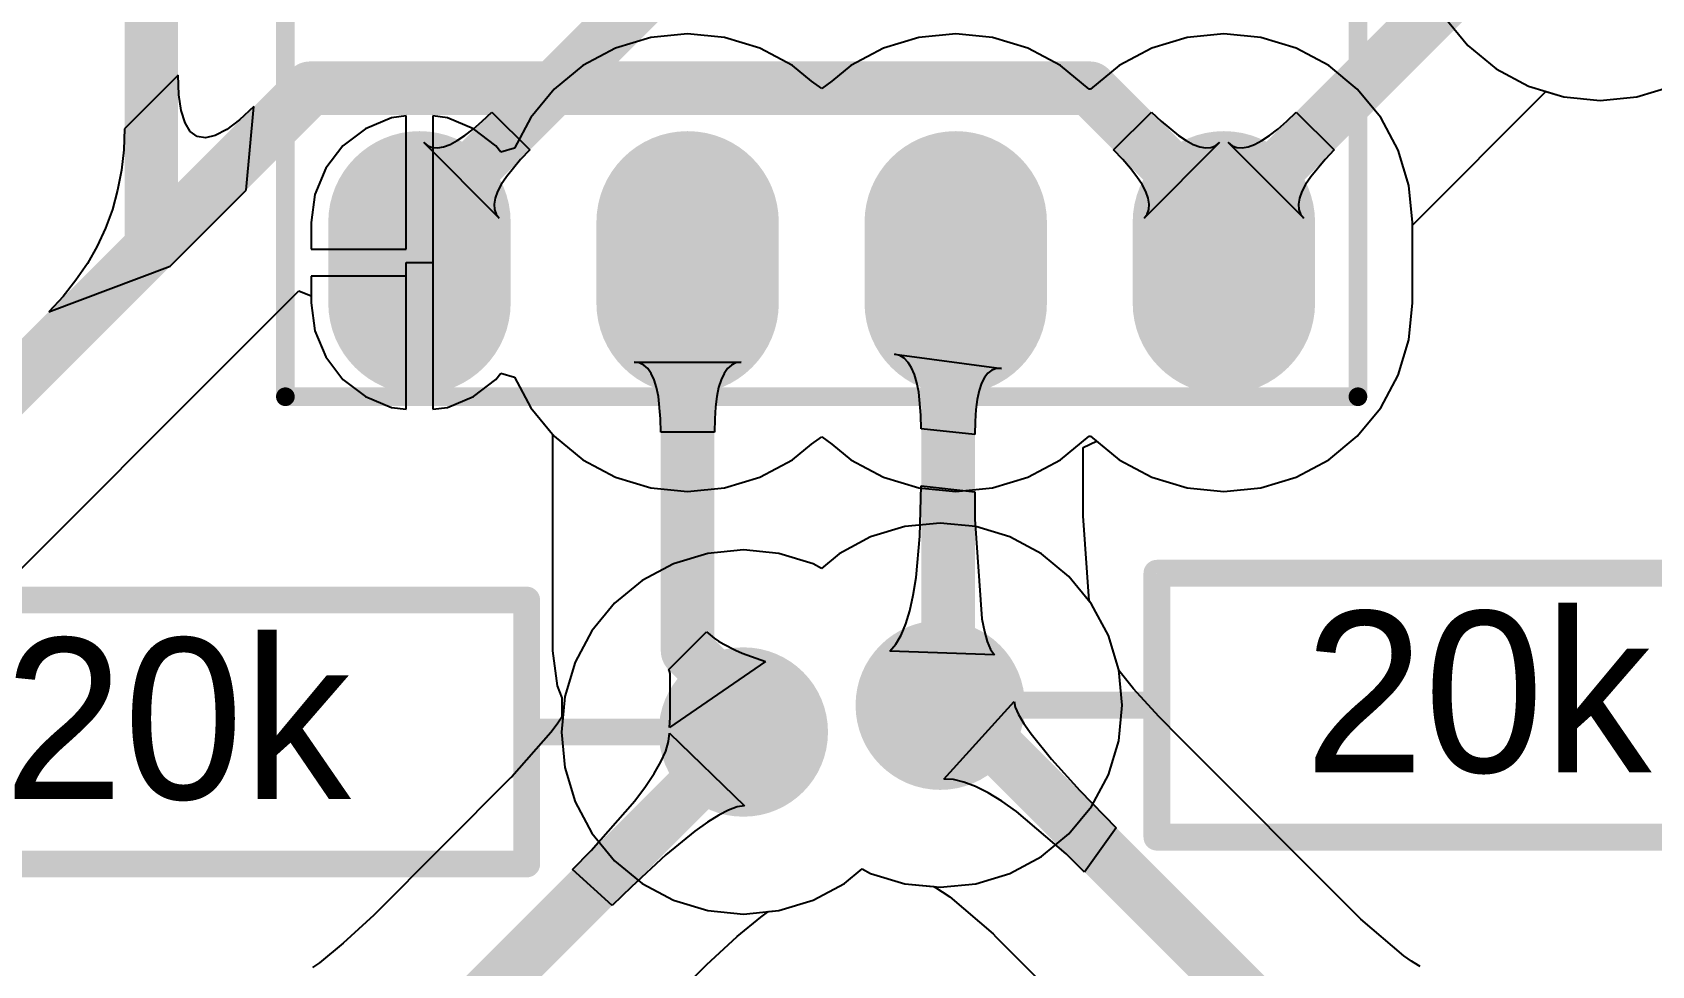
# Model space of a CAD drawing. Header units: millimetres. Extents: x 0 to 190, y 0 to 100.
# Drawn here: x 9.54 to 24.88, y 12.9 to 21.74 of the extents above; entities that cross this region are included whole.
import ezdxf

# ---------------------------------------------------------------- set-up
doc = ezdxf.new("R2010")
doc.units = ezdxf.units.MM
for name, color, linetype in [('BottomLayer', 5, 'Continuous'), ('BottomSolder', 6, 'Continuous'), ('MultiLayer', 9, 'Continuous'), ('PadHoleLayer', 156, 'Continuous'), ('TopLayer', 1, 'Continuous'), ('TopOverlay', 2, 'Continuous'), ('TopSolder', 216, 'Continuous')]:
    doc.layers.add(name, color=color, linetype=linetype)

# ---------------------------------------------------------------- blocks, each defined once
blk = doc.blocks.new('_________1_4__8')
at = {"layer": 'BottomLayer'}
h = blk.add_hatch(color=5, dxfattribs=at)
edge = h.paths.add_edge_path()
edge.add_arc((-5.1, 0), 0.7, 0, 360)
h = blk.add_hatch(color=5, dxfattribs=at)
edge = h.paths.add_edge_path()
edge.add_arc((5.1, 0), 0.7, 0, 360)
at = {"layer": 'BottomSolder'}
h = blk.add_hatch(color=6, dxfattribs=at)
edge = h.paths.add_edge_path()
edge.add_arc((-5.1, 0), 0.802, 0, 360)
h = blk.add_hatch(color=6, dxfattribs=at)
edge = h.paths.add_edge_path()
edge.add_arc((5.1, 0), 0.802, 0, 360)
at = {"layer": 'MultiLayer'}
h = blk.add_hatch(color=9, dxfattribs=at)
edge = h.paths.add_edge_path()
edge.add_arc((-5.1, 0), 0.7, 0, 360)
h = blk.add_hatch(color=9, dxfattribs=at)
edge = h.paths.add_edge_path()
edge.add_arc((5.1, 0), 0.7, 0, 360)
at = {"layer": 'PadHoleLayer'}
h = blk.add_hatch(color=156, dxfattribs=at)
edge = h.paths.add_edge_path()
edge.add_arc((-5.1, 0), 0.3, 0, 360)
h = blk.add_hatch(color=156, dxfattribs=at)
edge = h.paths.add_edge_path()
edge.add_arc((5.1, 0), 0.3, 0, 360)
at = {"layer": 'TopLayer'}
h = blk.add_hatch(color=1, dxfattribs=at)
edge = h.paths.add_edge_path()
edge.add_arc((-5.1, 0), 0.7, 0, 360)
h = blk.add_hatch(color=1, dxfattribs=at)
edge = h.paths.add_edge_path()
edge.add_arc((5.1, 0), 0.7, 0, 360)
at = {"layer": 'TopSolder'}
h = blk.add_hatch(color=216, dxfattribs=at)
edge = h.paths.add_edge_path()
edge.add_arc((-5.1, 0), 0.802, 0, 360)
h = blk.add_hatch(color=216, dxfattribs=at)
edge = h.paths.add_edge_path()
edge.add_arc((5.1, 0), 0.802, 0, 360)
at = {"layer": 'TopOverlay', "const_width": 0.254}
for points in [[(-3.048, 1.25), (-3.048, -1.25)], [(3.048, 1.25), (-3.048, 1.25)], [(3.048, 1.25), (3.048, -1.25)], [(-3.073, 0), (-4.394, 0)], [(4.42, 0), (3.099, 0)], [(3.048, -1.25), (-3.048, -1.25)]]:
    blk.add_lwpolyline(points, dxfattribs=at)
at = {"layer": 'TopOverlay', "const_width": 0.127}
for points in [[(-3.111, 1.25, 1), (-2.985, 1.25, 1)], [(-3.111, 1.25, 1), (-2.985, 1.25, 1)], [(2.985, 1.25, 1), (3.111, 1.25, 1)], [(2.985, 1.25, 1), (3.111, 1.25, 1)], [(-4.458, 0, 1), (-4.331, 0, 1)], [(-3.137, 0, 1), (-3.01, 0, 1)], [(3.035, 0, 1), (3.162, 0, 1)], [(4.356, 0, 1), (4.483, 0, 1)], [(-3.111, -1.25, 1), (-2.985, -1.25, 1)], [(-3.111, -1.25, 1), (-2.985, -1.25, 1)], [(2.985, -1.25, 1), (3.111, -1.25, 1)], [(2.985, -1.25, 1), (3.111, -1.25, 1)]]:
    blk.add_lwpolyline(points, format="xyb", close=True, dxfattribs=at)
blk = doc.blocks.new('_________1_4__10')
at = {"layer": 'BottomLayer'}
h = blk.add_hatch(color=5, dxfattribs=at)
edge = h.paths.add_edge_path()
edge.add_arc((-5.1, 0), 0.7, 0, 360)
h = blk.add_hatch(color=5, dxfattribs=at)
edge = h.paths.add_edge_path()
edge.add_arc((5.1, 0), 0.7, 0, 360)
at = {"layer": 'BottomSolder'}
h = blk.add_hatch(color=6, dxfattribs=at)
edge = h.paths.add_edge_path()
edge.add_arc((-5.1, 0), 0.802, 0, 360)
h = blk.add_hatch(color=6, dxfattribs=at)
edge = h.paths.add_edge_path()
edge.add_arc((5.1, 0), 0.802, 0, 360)
at = {"layer": 'MultiLayer'}
h = blk.add_hatch(color=9, dxfattribs=at)
edge = h.paths.add_edge_path()
edge.add_arc((-5.1, 0), 0.7, 0, 360)
h = blk.add_hatch(color=9, dxfattribs=at)
edge = h.paths.add_edge_path()
edge.add_arc((5.1, 0), 0.7, 0, 360)
at = {"layer": 'PadHoleLayer'}
h = blk.add_hatch(color=156, dxfattribs=at)
edge = h.paths.add_edge_path()
edge.add_arc((-5.1, 0), 0.3, 0, 360)
h = blk.add_hatch(color=156, dxfattribs=at)
edge = h.paths.add_edge_path()
edge.add_arc((5.1, 0), 0.3, 0, 360)
at = {"layer": 'TopLayer'}
h = blk.add_hatch(color=1, dxfattribs=at)
edge = h.paths.add_edge_path()
edge.add_arc((-5.1, 0), 0.7, 0, 360)
h = blk.add_hatch(color=1, dxfattribs=at)
edge = h.paths.add_edge_path()
edge.add_arc((5.1, 0), 0.7, 0, 360)
at = {"layer": 'TopSolder'}
h = blk.add_hatch(color=216, dxfattribs=at)
edge = h.paths.add_edge_path()
edge.add_arc((-5.1, 0), 0.802, 0, 360)
h = blk.add_hatch(color=216, dxfattribs=at)
edge = h.paths.add_edge_path()
edge.add_arc((5.1, 0), 0.802, 0, 360)
at = {"layer": 'TopOverlay', "const_width": 0.254}
for points in [[(-3.048, 1.25), (-3.048, -1.25)], [(3.048, 1.25), (-3.048, 1.25)], [(3.048, 1.25), (3.048, -1.25)], [(-3.073, 0), (-4.394, 0)], [(4.42, 0), (3.099, 0)], [(3.048, -1.25), (-3.048, -1.25)]]:
    blk.add_lwpolyline(points, dxfattribs=at)
at = {"layer": 'TopOverlay', "const_width": 0.127}
for points in [[(-3.111, 1.25, 1), (-2.985, 1.25, 1)], [(-3.111, 1.25, 1), (-2.985, 1.25, 1)], [(2.985, 1.25, 1), (3.111, 1.25, 1)], [(2.985, 1.25, 1), (3.111, 1.25, 1)], [(-4.458, 0, 1), (-4.331, 0, 1)], [(-3.137, 0, 1), (-3.01, 0, 1)], [(3.035, 0, 1), (3.162, 0, 1)], [(4.356, 0, 1), (4.483, 0, 1)], [(-3.111, -1.25, 1), (-2.985, -1.25, 1)], [(-3.111, -1.25, 1), (-2.985, -1.25, 1)], [(2.985, -1.25, 1), (3.111, -1.25, 1)], [(2.985, -1.25, 1), (3.111, -1.25, 1)]]:
    blk.add_lwpolyline(points, format="xyb", close=True, dxfattribs=at)
blk = doc.blocks.new('DIP8_W0_3_14')
at = {"layer": 'BottomLayer'}
h = blk.add_hatch(color=5, dxfattribs=at)
edge = h.paths.add_edge_path()
edge.add_arc((0, 7.239), 0.762, 180, 360)
edge.add_line((0.762, 7.239), (0.762, 8.001))
edge.add_arc((0, 8.001), 0.762, 0, 180)
edge.add_line((-0.762, 8.001), (-0.762, 7.239))
h = blk.add_hatch(color=5, dxfattribs=at)
edge = h.paths.add_edge_path()
edge.add_arc((2.54, 7.239), 0.762, 180, 360)
edge.add_line((3.302, 7.239), (3.302, 8.001))
edge.add_arc((2.54, 8.001), 0.762, 0, 180)
edge.add_line((1.778, 8.001), (1.778, 7.239))
h = blk.add_hatch(color=5, dxfattribs=at)
edge = h.paths.add_edge_path()
edge.add_arc((5.08, 7.239), 0.762, 180, 360)
edge.add_line((5.842, 7.239), (5.842, 8.001))
edge.add_arc((5.08, 8.001), 0.762, 0, 180)
edge.add_line((4.318, 8.001), (4.318, 7.239))
h = blk.add_hatch(color=5, dxfattribs=at)
edge = h.paths.add_edge_path()
edge.add_arc((7.62, 7.239), 0.762, 180, 360)
edge.add_line((8.382, 7.239), (8.382, 8.001))
edge.add_arc((7.62, 8.001), 0.762, 0, 180)
edge.add_line((6.858, 8.001), (6.858, 7.239))
blk.add_hatch(color=5, dxfattribs=at).paths.add_polyline_path([(-0.762, -1.143), (-0.762, 1.143), (0.762, 1.143), (0.762, -1.143)])
at = {"layer": 'BottomSolder'}
h = blk.add_hatch(color=6, dxfattribs=at)
edge = h.paths.add_edge_path()
edge.add_arc((0, 7.239), 0.864, 180, 360)
edge.add_line((0.864, 7.239), (0.864, 8.001))
edge.add_arc((0, 8.001), 0.864, 0, 180)
edge.add_line((-0.864, 8.001), (-0.864, 7.239))
h = blk.add_hatch(color=6, dxfattribs=at)
edge = h.paths.add_edge_path()
edge.add_arc((2.54, 7.239), 0.864, 180, 360)
edge.add_line((3.404, 7.239), (3.404, 8.001))
edge.add_arc((2.54, 8.001), 0.864, 0, 180)
edge.add_line((1.676, 8.001), (1.676, 7.239))
h = blk.add_hatch(color=6, dxfattribs=at)
edge = h.paths.add_edge_path()
edge.add_arc((5.08, 7.239), 0.864, 180, 360)
edge.add_line((5.944, 7.239), (5.944, 8.001))
edge.add_arc((5.08, 8.001), 0.864, 0, 180)
edge.add_line((4.216, 8.001), (4.216, 7.239))
h = blk.add_hatch(color=6, dxfattribs=at)
edge = h.paths.add_edge_path()
edge.add_arc((7.62, 7.239), 0.864, 180, 360)
edge.add_line((8.484, 7.239), (8.484, 8.001))
edge.add_arc((7.62, 8.001), 0.864, 0, 180)
edge.add_line((6.756, 8.001), (6.756, 7.239))
blk.add_hatch(color=6, dxfattribs=at).paths.add_polyline_path([(-0.864, -1.245), (-0.864, 1.245), (0.864, 1.245), (0.864, -1.245)])
at = {"layer": 'MultiLayer'}
h = blk.add_hatch(color=9, dxfattribs=at)
edge = h.paths.add_edge_path()
edge.add_arc((0, 7.239), 0.762, 180, 360)
edge.add_line((0.762, 7.239), (0.762, 8.001))
edge.add_arc((0, 8.001), 0.762, 0, 180)
edge.add_line((-0.762, 8.001), (-0.762, 7.239))
h = blk.add_hatch(color=9, dxfattribs=at)
edge = h.paths.add_edge_path()
edge.add_arc((2.54, 7.239), 0.762, 180, 360)
edge.add_line((3.302, 7.239), (3.302, 8.001))
edge.add_arc((2.54, 8.001), 0.762, 0, 180)
edge.add_line((1.778, 8.001), (1.778, 7.239))
h = blk.add_hatch(color=9, dxfattribs=at)
edge = h.paths.add_edge_path()
edge.add_arc((5.08, 7.239), 0.762, 180, 360)
edge.add_line((5.842, 7.239), (5.842, 8.001))
edge.add_arc((5.08, 8.001), 0.762, 0, 180)
edge.add_line((4.318, 8.001), (4.318, 7.239))
h = blk.add_hatch(color=9, dxfattribs=at)
edge = h.paths.add_edge_path()
edge.add_arc((7.62, 7.239), 0.762, 180, 360)
edge.add_line((8.382, 7.239), (8.382, 8.001))
edge.add_arc((7.62, 8.001), 0.762, 0, 180)
edge.add_line((6.858, 8.001), (6.858, 7.239))
blk.add_hatch(color=9, dxfattribs=at).paths.add_polyline_path([(-0.762, -1.143), (-0.762, 1.143), (0.762, 1.143), (0.762, -1.143)])
at = {"layer": 'PadHoleLayer'}
h = blk.add_hatch(color=156, dxfattribs=at)
edge = h.paths.add_edge_path()
edge.add_arc((0, 7.62), 0.394, 0, 360)
h = blk.add_hatch(color=156, dxfattribs=at)
edge = h.paths.add_edge_path()
edge.add_arc((2.54, 7.62), 0.394, 0, 360)
h = blk.add_hatch(color=156, dxfattribs=at)
edge = h.paths.add_edge_path()
edge.add_arc((5.08, 7.62), 0.394, 0, 360)
h = blk.add_hatch(color=156, dxfattribs=at)
edge = h.paths.add_edge_path()
edge.add_arc((7.62, 7.62), 0.394, 0, 360)
h = blk.add_hatch(color=156, dxfattribs=at)
edge = h.paths.add_edge_path()
edge.add_arc((0, 0), 0.394, 0, 360)
h = blk.add_hatch(color=156, dxfattribs=at)
edge = h.paths.add_edge_path()
edge.add_arc((2.54, 0), 0.394, 0, 360)
h = blk.add_hatch(color=156, dxfattribs=at)
edge = h.paths.add_edge_path()
edge.add_arc((5.08, 0), 0.394, 0, 360)
h = blk.add_hatch(color=156, dxfattribs=at)
edge = h.paths.add_edge_path()
edge.add_arc((7.62, 0), 0.394, 0, 360)
at = {"layer": 'TopLayer'}
h = blk.add_hatch(color=1, dxfattribs=at)
edge = h.paths.add_edge_path()
edge.add_arc((0, 7.239), 0.762, 180, 360)
edge.add_line((0.762, 7.239), (0.762, 8.001))
edge.add_arc((0, 8.001), 0.762, 0, 180)
edge.add_line((-0.762, 8.001), (-0.762, 7.239))
h = blk.add_hatch(color=1, dxfattribs=at)
edge = h.paths.add_edge_path()
edge.add_arc((2.54, 7.239), 0.762, 180, 360)
edge.add_line((3.302, 7.239), (3.302, 8.001))
edge.add_arc((2.54, 8.001), 0.762, 0, 180)
edge.add_line((1.778, 8.001), (1.778, 7.239))
h = blk.add_hatch(color=1, dxfattribs=at)
edge = h.paths.add_edge_path()
edge.add_arc((5.08, 7.239), 0.762, 180, 360)
edge.add_line((5.842, 7.239), (5.842, 8.001))
edge.add_arc((5.08, 8.001), 0.762, 0, 180)
edge.add_line((4.318, 8.001), (4.318, 7.239))
h = blk.add_hatch(color=1, dxfattribs=at)
edge = h.paths.add_edge_path()
edge.add_arc((7.62, 7.239), 0.762, 180, 360)
edge.add_line((8.382, 7.239), (8.382, 8.001))
edge.add_arc((7.62, 8.001), 0.762, 0, 180)
edge.add_line((6.858, 8.001), (6.858, 7.239))
blk.add_hatch(color=1, dxfattribs=at).paths.add_polyline_path([(-0.762, -1.143), (-0.762, 1.143), (0.762, 1.143), (0.762, -1.143)])
at = {"layer": 'TopSolder'}
h = blk.add_hatch(color=216, dxfattribs=at)
edge = h.paths.add_edge_path()
edge.add_arc((0, 7.239), 0.864, 180, 360)
edge.add_line((0.864, 7.239), (0.864, 8.001))
edge.add_arc((0, 8.001), 0.864, 0, 180)
edge.add_line((-0.864, 8.001), (-0.864, 7.239))
h = blk.add_hatch(color=216, dxfattribs=at)
edge = h.paths.add_edge_path()
edge.add_arc((2.54, 7.239), 0.864, 180, 360)
edge.add_line((3.404, 7.239), (3.404, 8.001))
edge.add_arc((2.54, 8.001), 0.864, 0, 180)
edge.add_line((1.676, 8.001), (1.676, 7.239))
h = blk.add_hatch(color=216, dxfattribs=at)
edge = h.paths.add_edge_path()
edge.add_arc((5.08, 7.239), 0.864, 180, 360)
edge.add_line((5.944, 7.239), (5.944, 8.001))
edge.add_arc((5.08, 8.001), 0.864, 0, 180)
edge.add_line((4.216, 8.001), (4.216, 7.239))
h = blk.add_hatch(color=216, dxfattribs=at)
edge = h.paths.add_edge_path()
edge.add_arc((7.62, 7.239), 0.864, 180, 360)
edge.add_line((8.484, 7.239), (8.484, 8.001))
edge.add_arc((7.62, 8.001), 0.864, 0, 180)
edge.add_line((6.756, 8.001), (6.756, 7.239))
blk.add_hatch(color=216, dxfattribs=at).paths.add_polyline_path([(-0.864, -1.245), (-0.864, 1.245), (0.864, 1.245), (0.864, -1.245)])
at = {"layer": 'TopOverlay', "const_width": 0.178}
for points in [[(-1.27, 8.89), (-1.27, 5.105)], [(8.89, 8.89), (-1.27, 8.89)], [(8.89, 8.89), (8.89, -1.27)], [(1.295, 5.08), (1.295, 2.54)], [(6.401, 5.08), (1.295, 5.08)], [(6.401, 5.08), (6.401, 2.54)], [(-1.27, 2.54), (-1.27, -1.27)], [(6.401, 2.54), (1.295, 2.54)], [(8.89, -1.27), (-1.27, -1.27)]]:
    blk.add_lwpolyline(points, dxfattribs=at)
at = {"layer": 'TopOverlay'}
for points, const_width in [([(-1.314, 8.89, 1), (-1.226, 8.89, 1)], 0.0889), ([(-1.314, 8.89, 1), (-1.226, 8.89, 1)], 0.0889), ([(8.846, 8.89, 1), (8.934, 8.89, 1)], 0.0889), ([(8.846, 8.89, 1), (8.934, 8.89, 1)], 0.0889), ([(-1.314, 5.105, 1), (-1.226, 5.105, 1)], 0.0889), ([(-1.314, 5.08, 1), (-1.226, 5.08, 1)], 0.0889), ([(1.251, 5.08, 1), (1.34, 5.08, 1)], 0.0889), ([(1.251, 5.08, 1), (1.34, 5.08, 1)], 0.0889), ([(6.356, 5.08, 1), (6.445, 5.08, 1)], 0.0889), ([(6.356, 5.08, 1), (6.445, 5.08, 1)], 0.0889), ([(-1.324, 2.541, 1), (-1.235, 2.541, 1)], 0.0889), ([(-1.314, 2.54, 1), (-1.226, 2.54, 1)], 0.0889), ([(1.251, 2.54, 1), (1.34, 2.54, 1)], 0.0889), ([(1.251, 2.54, 1), (1.34, 2.54, 1)], 0.0889), ([(6.356, 2.54, 1), (6.445, 2.54, 1)], 0.0889), ([(6.356, 2.54, 1), (6.445, 2.54, 1)], 0.0889), ([(0.229, 1.956, 1), (-0.178, 1.956, 1)], 0.381), ([(-0.273, 1.956, 1), (-0.083, 1.956, 1)], 0.191), ([(0.133, 1.956, 1), (0.324, 1.956, 1)], 0.191), ([(-1.314, -1.27, 1), (-1.226, -1.27, 1)], 0.0889), ([(-1.314, -1.27, 1), (-1.226, -1.27, 1)], 0.0889), ([(8.846, -1.27, 1), (8.934, -1.27, 1)], 0.0889), ([(8.846, -1.27, 1), (8.934, -1.27, 1)], 0.0889)]:
    blk.add_lwpolyline(points, format="xyb", close=True, dxfattribs=dict(at, const_width=const_width))
at = {"layer": 'TopOverlay', "const_width": 0.178}
blk.add_lwpolyline([(-1.27, 5.08, -1.030551), (-1.28, 2.541)], format="xyb", dxfattribs=at)

msp = doc.modelspace()

# ---------------------------------------------------------------- linework, layer by layer
at = {"layer": 'BottomLayer'}
for p, q in [((10.922, 21.334), (10.414, 20.826)), ((10.929, 21.148), (10.922, 21.334)), ((22.615, 19.914), (23.879, 21.178)), ((23.879, 21.178), (24.047, 21.127)), ((24.74, 21.127), (25.073, 21.228)), ((10.951, 20.997), (10.929, 21.148)), ((11.64, 21.037), (11.504, 20.91)), ((11.566, 20.244), (11.64, 21.037)), ((24.047, 21.127), (24.394, 21.093)), ((24.394, 21.093), (24.74, 21.127)), ((10.987, 20.881), (10.951, 20.997)), ((11.037, 20.799), (10.987, 20.881)), ((11.504, 20.91), (11.382, 20.819)), ((19.783, 20.625), (20.142, 20.984)), ((20.142, 20.984), (20.233, 20.897)), ((20.233, 20.897), (20.397, 20.762)), ((21.338, 20.823), (21.423, 20.897)), ((21.423, 20.897), (21.514, 20.984)), ((21.514, 20.984), (21.873, 20.625)), ((10.414, 20.826), (10.407, 20.626)), ((11.102, 20.752), (11.037, 20.799)), ((11.181, 20.739), (11.102, 20.752)), ((11.274, 20.762), (11.181, 20.739)), ((11.382, 20.819), (11.274, 20.762)), ((20.397, 20.762), (20.47, 20.713)), ((20.47, 20.713), (20.537, 20.678)), ((21.119, 20.678), (21.186, 20.713)), ((21.186, 20.713), (21.259, 20.762)), ((21.259, 20.762), (21.338, 20.823)), ((10.407, 20.626), (10.385, 20.432)), ((19.87, 20.534), (19.783, 20.625)), ((20.788, 20.695), (20.072, 19.979)), ((20.537, 20.678), (20.599, 20.655)), ((20.599, 20.655), (20.655, 20.646)), ((20.655, 20.646), (20.705, 20.649)), ((20.705, 20.649), (20.75, 20.665)), ((20.75, 20.665), (20.788, 20.695)), ((21.584, 19.979), (20.868, 20.695)), ((20.868, 20.695), (20.906, 20.665)), ((20.906, 20.665), (20.951, 20.649)), ((20.951, 20.649), (21.001, 20.646)), ((21.001, 20.646), (21.057, 20.655)), ((21.057, 20.655), (21.119, 20.678)), ((21.873, 20.625), (21.786, 20.534)), ((10.385, 20.432), (10.349, 20.243)), ((19.944, 20.449), (19.87, 20.534)), ((20.005, 20.37), (19.944, 20.449)), ((21.786, 20.534), (21.651, 20.37)), ((20.054, 20.297), (20.005, 20.37)), ((20.089, 20.23), (20.054, 20.297)), ((21.602, 20.297), (21.567, 20.23)), ((21.651, 20.37), (21.602, 20.297)), ((10.349, 20.243), (10.299, 20.061)), ((10.848, 19.525), (11.566, 20.244)), ((20.112, 20.168), (20.089, 20.23)), ((20.121, 20.112), (20.112, 20.168)), ((20.118, 20.062), (20.121, 20.112)), ((21.544, 20.168), (21.535, 20.112)), ((21.535, 20.112), (21.538, 20.062)), ((21.567, 20.23), (21.544, 20.168)), ((10.299, 20.061), (10.234, 19.885)), ((20.072, 19.979), (20.102, 20.017)), ((20.102, 20.017), (20.118, 20.062)), ((21.538, 20.062), (21.554, 20.017)), ((21.554, 20.017), (21.584, 19.979)), ((10.234, 19.885), (10.155, 19.714)), ((22.615, 19.177), (22.615, 19.914)), ((10.155, 19.714), (10.062, 19.55)), ((9.696, 19.092), (10.848, 19.525)), ((10.062, 19.55), (9.954, 19.391)), ((13.081, 18.169), (13.081, 19.558)), ((13.081, 19.558), (13.335, 19.558)), ((13.335, 19.558), (13.335, 18.169)), ((9.954, 19.391), (9.832, 19.238)), ((9.832, 19.238), (9.696, 19.092)), ((11.574, 18.799), (12.066, 19.291)), ((12.066, 19.291), (12.183, 19.243)), ((12.183, 19.243), (12.183, 19.177)), ((12.183, 19.177), (12.218, 18.912)), ((22.58, 18.828), (22.615, 19.177)), ((12.218, 18.912), (12.321, 18.665)), ((8.283, 15.508), (11.574, 18.799)), ((22.479, 18.493), (22.58, 18.828)), ((12.321, 18.665), (12.483, 18.452)), ((15.29, 18.608), (15.242, 18.614)), ((15.242, 18.614), (16.254, 18.614)), ((15.333, 18.588), (15.29, 18.608)), ((15.37, 18.555), (15.333, 18.588)), ((16.163, 18.588), (16.126, 18.555)), ((16.206, 18.608), (16.163, 18.588)), ((16.254, 18.614), (16.206, 18.608)), ((17.757, 18.678), (17.709, 18.691)), ((17.709, 18.691), (18.721, 18.554)), ((17.799, 18.652), (17.757, 18.678)), ((17.837, 18.613), (17.799, 18.652)), ((17.87, 18.562), (17.837, 18.613)), ((17.898, 18.497), (17.87, 18.562)), ((12.483, 18.452), (12.696, 18.29)), ((13.72, 18.29), (13.933, 18.452)), ((13.933, 18.452), (13.978, 18.511)), ((13.978, 18.511), (14.108, 18.473)), ((14.108, 18.473), (14.262, 18.184)), ((15.403, 18.509), (15.37, 18.555)), ((15.431, 18.449), (15.403, 18.509)), ((15.454, 18.376), (15.431, 18.449)), ((16.065, 18.449), (16.042, 18.376)), ((16.093, 18.509), (16.065, 18.449)), ((16.126, 18.555), (16.093, 18.509)), ((17.92, 18.42), (17.898, 18.497)), ((17.938, 18.33), (17.92, 18.42)), ((18.532, 18.415), (18.509, 18.346)), ((18.559, 18.471), (18.532, 18.415)), ((18.592, 18.512), (18.559, 18.471)), ((18.63, 18.54), (18.592, 18.512)), ((18.673, 18.554), (18.63, 18.54)), ((18.721, 18.554), (18.673, 18.554)), ((22.314, 18.184), (22.479, 18.493)), ((12.696, 18.29), (12.943, 18.187)), ((13.473, 18.187), (13.72, 18.29)), ((15.471, 18.29), (15.454, 18.376)), ((15.491, 18.079), (15.471, 18.29)), ((16.025, 18.29), (16.012, 18.191)), ((16.042, 18.376), (16.025, 18.29)), ((17.958, 18.112), (17.938, 18.33)), ((18.491, 18.263), (18.479, 18.166)), ((18.509, 18.346), (18.491, 18.263)), ((12.943, 18.187), (13.081, 18.169)), ((13.335, 18.169), (13.473, 18.187)), ((14.262, 18.184), (14.467, 17.935)), ((16.012, 18.191), (16.005, 18.079)), ((17.961, 17.983), (17.958, 18.112)), ((18.479, 18.166), (18.471, 18.055)), ((22.091, 17.914), (22.314, 18.184)), ((15.494, 17.953), (15.491, 18.079)), ((16.002, 17.953), (15.494, 17.953)), ((16.005, 18.079), (16.002, 17.953)), ((18.469, 17.931), (17.961, 17.983)), ((18.471, 18.055), (18.469, 17.931)), ((14.467, 17.935), (14.467, 15.882)), ((19.495, 17.806), (19.622, 17.866)), ((19.495, 17.159), (19.495, 17.806)), ((19.622, 17.866), (19.835, 17.691)), ((21.821, 17.691), (22.091, 17.914)), ((19.835, 17.691), (20.144, 17.526)), ((21.512, 17.526), (21.821, 17.691)), ((20.144, 17.526), (20.479, 17.425)), ((21.177, 17.425), (21.512, 17.526)), ((17.949, 16.969), (17.961, 17.443)), ((17.961, 17.443), (18.469, 17.386)), ((18.469, 17.386), (18.47, 17.129)), ((20.479, 17.425), (20.828, 17.39)), ((20.828, 17.39), (21.177, 17.425)), ((18.47, 17.129), (18.535, 16.186)), ((19.551, 16.354), (19.495, 17.159)), ((17.913, 16.575), (17.949, 16.969)), ((17.886, 16.409), (17.913, 16.575)), ((17.815, 16.136), (17.853, 16.262)), ((17.853, 16.262), (17.886, 16.409)), ((19.575, 16.325), (19.551, 16.354)), ((19.734, 16.027), (19.575, 16.325)), ((17.77, 16.03), (17.815, 16.136)), ((18.535, 16.186), (18.559, 16.066)), ((15.568, 15.703), (15.928, 16.062)), ((15.928, 16.062), (15.961, 16.032)), ((15.961, 16.032), (15.999, 16.002)), ((15.999, 16.002), (16.042, 15.973)), ((16.042, 15.973), (16.09, 15.944)), ((17.72, 15.944), (17.77, 16.03)), ((18.559, 16.066), (18.587, 15.969)), ((18.587, 15.969), (18.618, 15.895)), ((19.832, 15.703), (19.734, 16.027)), ((14.467, 15.882), (14.511, 15.551)), ((16.09, 15.944), (16.202, 15.887)), ((16.202, 15.887), (16.266, 15.86)), ((16.266, 15.86), (16.487, 15.78)), ((17.663, 15.878), (17.72, 15.944)), ((18.654, 15.844), (17.663, 15.878)), ((18.618, 15.895), (18.654, 15.844)), ((15.576, 15.69), (15.568, 15.703)), ((15.582, 15.668), (15.576, 15.69)), ((16.487, 15.78), (15.577, 15.156)), ((15.583, 15.252), (15.582, 15.668)), ((19.833, 15.697), (19.832, 15.703)), ((19.973, 15.523), (19.833, 15.697)), ((14.511, 15.551), (14.557, 15.438)), ((20.211, 15.261), (19.973, 15.523)), ((14.557, 15.438), (14.558, 15.28)), ((18.174, 14.668), (18.84, 15.403)), ((18.84, 15.403), (18.852, 15.348)), ((18.852, 15.348), (18.883, 15.278)), ((14.512, 15.188), (14.453, 15.108)), ((14.556, 15.254), (14.512, 15.188)), ((14.558, 15.28), (14.556, 15.254)), ((15.577, 15.156), (15.583, 15.252)), ((18.883, 15.278), (18.933, 15.194)), ((18.933, 15.194), (19.001, 15.095)), ((20.422, 15.044), (20.211, 15.261)), ((14.453, 15.108), (14.083, 14.688)), ((15.568, 15.024), (15.576, 15.103)), ((15.576, 15.103), (16.287, 14.413)), ((19.001, 15.095), (19.195, 14.856)), ((22.098, 13.368), (20.422, 15.044)), ((15.496, 14.832), (15.541, 14.933)), ((15.541, 14.933), (15.568, 15.024)), ((15.432, 14.719), (15.496, 14.832)), ((19.195, 14.856), (19.464, 14.559)), ((14.075, 14.681), (12.775, 13.38)), ((14.083, 14.688), (14.075, 14.681)), ((15.248, 14.461), (15.349, 14.596)), ((15.349, 14.596), (15.432, 14.719)), ((18.266, 14.663), (18.174, 14.668)), ((18.366, 14.639), (18.266, 14.663)), ((18.476, 14.597), (18.366, 14.639)), ((18.596, 14.537), (18.476, 14.597)), ((14.834, 13.991), (15.248, 14.461)), ((18.724, 14.458), (18.596, 14.537)), ((18.862, 14.361), (18.724, 14.458)), ((19.464, 14.559), (19.809, 14.205)), ((16.043, 14.326), (15.936, 14.26)), ((16.137, 14.374), (16.043, 14.326)), ((16.218, 14.403), (16.137, 14.374)), ((16.287, 14.413), (16.218, 14.403)), ((19.333, 13.958), (18.862, 14.361)), ((15.817, 14.175), (15.542, 13.949)), ((15.936, 14.26), (15.817, 14.175)), ((19.809, 14.205), (19.508, 13.787)), ((14.659, 13.812), (14.834, 13.991)), ((19.508, 13.787), (19.333, 13.958)), ((15.035, 13.47), (14.659, 13.812)), ((15.542, 13.949), (15.217, 13.648)), ((17.234, 13.679), (17.401, 13.817)), ((17.401, 13.817), (17.481, 13.774)), ((16.936, 13.52), (17.234, 13.679)), ((17.481, 13.774), (17.805, 13.676)), ((17.805, 13.676), (18.081, 13.649)), ((15.217, 13.648), (15.035, 13.47)), ((16.612, 13.422), (16.936, 13.52)), ((18.081, 13.649), (18.096, 13.641)), ((18.096, 13.641), (18.161, 13.601)), ((18.161, 13.601), (18.233, 13.551)), ((18.233, 13.551), (18.641, 13.201)), ((12.775, 13.38), (12.486, 13.113)), ((16.216, 13.176), (16.441, 13.361)), ((16.441, 13.361), (16.506, 13.407)), ((16.506, 13.407), (16.514, 13.412)), ((16.514, 13.412), (16.612, 13.422)), ((22.126, 13.342), (22.098, 13.368)), ((18.641, 13.201), (18.669, 13.175)), ((22.534, 12.992), (22.126, 13.342)), ((12.486, 13.113), (12.261, 12.928)), ((15.927, 12.909), (16.216, 13.176)), ((18.669, 13.175), (20.345, 11.498)), ((12.261, 12.928), (12.196, 12.882)), ((14.627, 11.608), (15.927, 12.909)), ((22.606, 12.942), (22.534, 12.992)), ((22.671, 12.902), (22.606, 12.942)), ((22.686, 12.894), (22.671, 12.902))]:
    msp.add_line(p, q, dxfattribs=at)
at = {"layer": 'BottomLayer', "const_width": 0.508}
for points in [[(10.668, 19.705), (10.668, 30.861)], [(20.828, 19.939), (23.567, 22.678)], [(10.668, 19.705), (12.172, 21.209)], [(12.172, 21.209), (19.558, 21.209)], [(19.558, 21.209), (20.828, 19.939)], [(20.828, 19.558), (20.828, 19.939)], [(6.076, 15.113), (10.668, 19.705)], [(15.748, 15.882), (15.748, 19.558)], [(18.215, 19.485), (18.288, 19.558)], [(18.215, 15.44), (18.215, 19.485)], [(15.748, 15.882), (16.276, 15.354)], [(18.141, 15.367), (18.215, 15.44)], [(16.276, 15.113), (16.276, 15.354)], [(18.141, 15.367), (18.288, 15.367)], [(18.288, 15.367), (22.479, 11.176)], [(16.276, 15.069), (16.276, 15.113)], [(12.426, 11.22), (16.276, 15.069)]]:
    msp.add_lwpolyline(points, dxfattribs=at)
at = {"layer": 'BottomLayer', "const_width": 0.254}
for points in [[(12.045, 21.209, 1), (12.299, 21.209, 1)], [(12.045, 21.209, 1), (12.299, 21.209, 1)], [(19.431, 21.209, 1), (19.685, 21.209, 1)], [(19.431, 21.209, 1), (19.685, 21.209, 1)], [(20.701, 19.939, 1), (20.955, 19.939, 1)], [(20.701, 19.939, 1), (20.955, 19.939, 1)], [(20.701, 19.939, 1), (20.955, 19.939, 1)], [(10.541, 19.705, 1), (10.795, 19.705, 1)], [(10.541, 19.705, 1), (10.795, 19.705, 1)], [(10.541, 19.705, 1), (10.795, 19.705, 1)], [(15.621, 19.558, 1), (15.875, 19.558, 1)], [(18.161, 19.558, 1), (18.415, 19.558, 1)], [(20.701, 19.558, 1), (20.955, 19.558, 1)], [(18.088, 19.485, 1), (18.342, 19.485, 1)], [(18.088, 19.485, 1), (18.342, 19.485, 1)], [(15.621, 15.882, 1), (15.875, 15.882, 1)], [(15.621, 15.882, 1), (15.875, 15.882, 1)], [(18.088, 15.44, 1), (18.342, 15.44, 1)], [(18.088, 15.44, 1), (18.342, 15.44, 1)], [(16.149, 15.354, 1), (16.403, 15.354, 1)], [(16.149, 15.354, 1), (16.403, 15.354, 1)], [(18.014, 15.367, 1), (18.268, 15.367, 1)], [(18.014, 15.367, 1), (18.268, 15.367, 1)], [(18.161, 15.367, 1), (18.415, 15.367, 1)], [(18.161, 15.367, 1), (18.415, 15.367, 1)], [(16.149, 15.113, 1), (16.403, 15.113, 1)], [(16.149, 15.113, 1), (16.403, 15.113, 1)], [(16.149, 15.069, 1), (16.403, 15.069, 1)], [(16.149, 15.069, 1), (16.403, 15.069, 1)]]:
    msp.add_lwpolyline(points, format="xyb", close=True, dxfattribs=at)
at = {"layer": 'TopLayer'}
for p, q in [((22.918, 21.882), (23.139, 21.613)), ((15.399, 21.691), (15.064, 21.59)), ((15.748, 21.726), (15.399, 21.691)), ((16.097, 21.691), (15.748, 21.726)), ((16.432, 21.59), (16.097, 21.691)), ((17.939, 21.691), (17.604, 21.59)), ((18.288, 21.726), (17.939, 21.691)), ((18.637, 21.691), (18.288, 21.726)), ((18.972, 21.59), (18.637, 21.691)), ((20.479, 21.691), (20.144, 21.59)), ((20.828, 21.726), (20.479, 21.691)), ((21.177, 21.691), (20.828, 21.726)), ((21.512, 21.59), (21.177, 21.691)), ((15.064, 21.59), (14.755, 21.425)), ((16.741, 21.425), (16.432, 21.59)), ((17.604, 21.59), (17.295, 21.425)), ((19.281, 21.425), (18.972, 21.59)), ((20.144, 21.59), (19.835, 21.425)), ((21.821, 21.425), (21.512, 21.59)), ((23.139, 21.613), (23.408, 21.392)), ((14.755, 21.425), (14.485, 21.202)), ((16.921, 21.276), (16.741, 21.425)), ((17.295, 21.425), (17.115, 21.276)), ((19.551, 21.202), (19.281, 21.425)), ((19.835, 21.425), (19.565, 21.202)), ((22.091, 21.202), (21.821, 21.425)), ((23.408, 21.392), (23.715, 21.228)), ((14.485, 21.202), (14.262, 20.932)), ((17.018, 21.207), (16.921, 21.276)), ((17.115, 21.276), (17.018, 21.207)), ((19.565, 21.202), (19.551, 21.202)), ((22.314, 20.932), (22.091, 21.202)), ((23.715, 21.228), (24.047, 21.127)), ((24.74, 21.127), (25.073, 21.228)), ((24.047, 21.127), (24.394, 21.093)), ((24.394, 21.093), (24.74, 21.127)), ((12.943, 20.929), (12.696, 20.826)), ((13.081, 20.947), (12.943, 20.929)), ((13.081, 19.685), (13.081, 20.947)), ((13.473, 20.929), (13.335, 20.947)), ((13.335, 20.947), (13.335, 19.558)), ((13.72, 20.826), (13.473, 20.929)), ((13.718, 20.823), (13.803, 20.897)), ((13.803, 20.897), (13.894, 20.984)), ((13.894, 20.984), (14.253, 20.625)), ((14.262, 20.932), (14.108, 20.643)), ((22.479, 20.623), (22.314, 20.932)), ((12.696, 20.826), (12.483, 20.664)), ((13.499, 20.678), (13.566, 20.713)), ((13.566, 20.713), (13.639, 20.762)), ((13.639, 20.762), (13.718, 20.823)), ((13.933, 20.664), (13.72, 20.826)), ((12.483, 20.664), (12.321, 20.451)), ((13.964, 19.979), (13.248, 20.695)), ((13.248, 20.695), (13.286, 20.665)), ((13.286, 20.665), (13.331, 20.649)), ((13.331, 20.649), (13.381, 20.646)), ((13.381, 20.646), (13.437, 20.655)), ((13.437, 20.655), (13.499, 20.678)), ((13.978, 20.605), (13.933, 20.664)), ((14.108, 20.643), (13.978, 20.605)), ((14.253, 20.625), (14.166, 20.534)), ((22.58, 20.288), (22.479, 20.623)), ((12.321, 20.451), (12.218, 20.204)), ((14.166, 20.534), (14.031, 20.37)), ((13.982, 20.297), (13.947, 20.23)), ((14.031, 20.37), (13.982, 20.297)), ((22.615, 19.939), (22.58, 20.288)), ((12.218, 20.204), (12.183, 19.939)), ((13.924, 20.168), (13.915, 20.112)), ((13.915, 20.112), (13.918, 20.062)), ((13.947, 20.23), (13.924, 20.168)), ((13.918, 20.062), (13.934, 20.017)), ((13.934, 20.017), (13.964, 19.979)), ((12.183, 19.939), (12.183, 19.685)), ((22.615, 19.177), (22.615, 19.939)), ((12.183, 19.685), (13.081, 19.685)), ((13.335, 19.558), (13.335, 18.169)), ((13.081, 19.431), (12.183, 19.431)), ((12.183, 19.431), (12.183, 19.177)), ((13.081, 18.169), (13.081, 19.431)), ((12.183, 19.177), (12.218, 18.912)), ((22.58, 18.828), (22.615, 19.177)), ((12.218, 18.912), (12.321, 18.665)), ((22.479, 18.493), (22.58, 18.828)), ((12.321, 18.665), (12.483, 18.452)), ((12.483, 18.452), (12.696, 18.29)), ((13.72, 18.29), (13.933, 18.452)), ((13.933, 18.452), (13.978, 18.511)), ((13.978, 18.511), (14.108, 18.473)), ((14.108, 18.473), (14.262, 18.184)), ((22.314, 18.184), (22.479, 18.493)), ((12.696, 18.29), (12.943, 18.187)), ((13.473, 18.187), (13.72, 18.29)), ((12.943, 18.187), (13.081, 18.169)), ((13.335, 18.169), (13.473, 18.187)), ((14.262, 18.184), (14.485, 17.914)), ((22.091, 17.914), (22.314, 18.184)), ((14.485, 17.914), (14.755, 17.691)), ((16.741, 17.691), (16.921, 17.84)), ((16.921, 17.84), (17.018, 17.909)), ((17.018, 17.909), (17.115, 17.84)), ((17.115, 17.84), (17.295, 17.691)), ((19.281, 17.691), (19.551, 17.914)), ((19.551, 17.914), (19.565, 17.914)), ((19.565, 17.914), (19.835, 17.691)), ((21.821, 17.691), (22.091, 17.914)), ((14.755, 17.691), (15.064, 17.526)), ((16.432, 17.526), (16.741, 17.691)), ((17.295, 17.691), (17.604, 17.526)), ((18.972, 17.526), (19.281, 17.691)), ((19.835, 17.691), (20.144, 17.526)), ((21.512, 17.526), (21.821, 17.691)), ((15.064, 17.526), (15.399, 17.425)), ((16.097, 17.425), (16.432, 17.526)), ((17.604, 17.526), (17.939, 17.425)), ((18.637, 17.425), (18.972, 17.526)), ((20.144, 17.526), (20.479, 17.425)), ((21.177, 17.425), (21.512, 17.526)), ((15.399, 17.425), (15.748, 17.39)), ((15.748, 17.39), (16.097, 17.425)), ((17.939, 17.425), (18.288, 17.39)), ((18.288, 17.39), (18.637, 17.425)), ((20.479, 17.425), (20.828, 17.39)), ((20.828, 17.39), (21.177, 17.425)), ((17.805, 17.058), (17.481, 16.96)), ((18.141, 17.091), (17.805, 17.058)), ((18.477, 17.058), (18.141, 17.091)), ((18.801, 16.96), (18.477, 17.058)), ((17.481, 16.96), (17.183, 16.801)), ((19.099, 16.801), (18.801, 16.96)), ((15.94, 16.804), (15.616, 16.706)), ((16.276, 16.837), (15.94, 16.804)), ((16.612, 16.804), (16.276, 16.837)), ((16.936, 16.706), (16.612, 16.804)), ((17.183, 16.801), (17.016, 16.663)), ((19.36, 16.586), (19.099, 16.801)), ((15.616, 16.706), (15.318, 16.547)), ((17.016, 16.663), (16.936, 16.706)), ((19.575, 16.325), (19.36, 16.586)), ((15.318, 16.547), (15.057, 16.332)), ((15.057, 16.332), (14.842, 16.071)), ((19.734, 16.027), (19.575, 16.325)), ((14.842, 16.071), (14.683, 15.773)), ((19.832, 15.703), (19.734, 16.027)), ((14.683, 15.773), (14.585, 15.449)), ((19.865, 15.367), (19.832, 15.703)), ((14.585, 15.449), (14.552, 15.113)), ((19.832, 15.031), (19.865, 15.367)), ((14.552, 15.113), (14.585, 14.777)), ((19.734, 14.707), (19.832, 15.031)), ((14.585, 14.777), (14.683, 14.453)), ((19.575, 14.409), (19.734, 14.707)), ((14.683, 14.453), (14.842, 14.155)), ((19.36, 14.148), (19.575, 14.409)), ((14.842, 14.155), (15.057, 13.894)), ((19.099, 13.933), (19.36, 14.148)), ((15.057, 13.894), (15.318, 13.679)), ((17.234, 13.679), (17.401, 13.817)), ((17.401, 13.817), (17.481, 13.774)), ((18.801, 13.774), (19.099, 13.933)), ((15.318, 13.679), (15.616, 13.52)), ((16.936, 13.52), (17.234, 13.679)), ((17.481, 13.774), (17.805, 13.676)), ((17.805, 13.676), (18.141, 13.643)), ((18.141, 13.643), (18.477, 13.676)), ((18.477, 13.676), (18.801, 13.774)), ((15.616, 13.52), (15.94, 13.422)), ((16.612, 13.422), (16.936, 13.52)), ((15.94, 13.422), (16.276, 13.389)), ((16.276, 13.389), (16.612, 13.422))]:
    msp.add_line(p, q, dxfattribs=at)
at = {"layer": 'TopLayer', "const_width": 0.508}
for points in [[(13.208, 19.939), (18.677, 25.408)], [(13.208, 19.558), (13.208, 19.939)]]:
    msp.add_lwpolyline(points, dxfattribs=at)
at = {"layer": 'TopLayer', "const_width": 0.254}
for points in [[(13.081, 19.939, 1), (13.335, 19.939, 1)], [(13.081, 19.939, 1), (13.335, 19.939, 1)], [(13.081, 19.558, 1), (13.335, 19.558, 1)]]:
    msp.add_lwpolyline(points, format="xyb", close=True, dxfattribs=at)

# ---------------------------------------------------------------- block references
at = {"rotation": 180}
for name, p in [('DIP8_W0_3_14', (20.828, 27.178)), ('_________1_4__8', (23.241, 15.367)), ('_________1_4__10', (11.176, 15.113))]:
    msp.add_blockref(name, p, dxfattribs=at)

# ---------------------------------------------------------------- texts
at = {"layer": 'TopOverlay'}
for p in [(21.591, 14.732), (9.272, 14.478)]:
    msp.add_text('20k', height=1.524, dxfattribs=at).set_placement(p)

doc.saveas('drawing.dxf')
